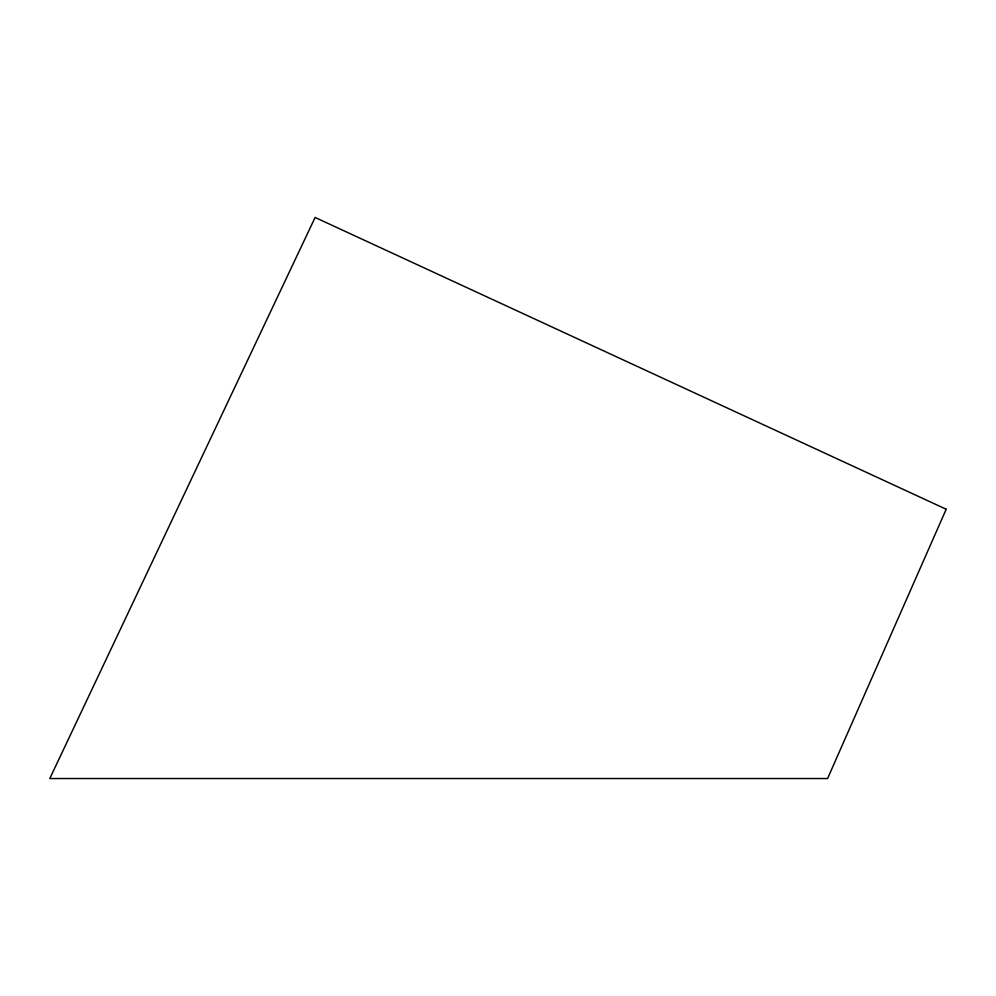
<?xml version="1.0" encoding="UTF-8"?>
<svg xmlns="http://www.w3.org/2000/svg" width="996" height="996" viewBox="0 0 996 996"><rect width="100%" height="100%" fill="white"/><g stroke="black" fill="none" stroke-linecap="round" stroke-linejoin="round"><path stroke-width="1.49" d="M946.2 509.242L827.589 778.536L49.8 778.536L315.11 217.464L946.2 509.242"/></g></svg>
